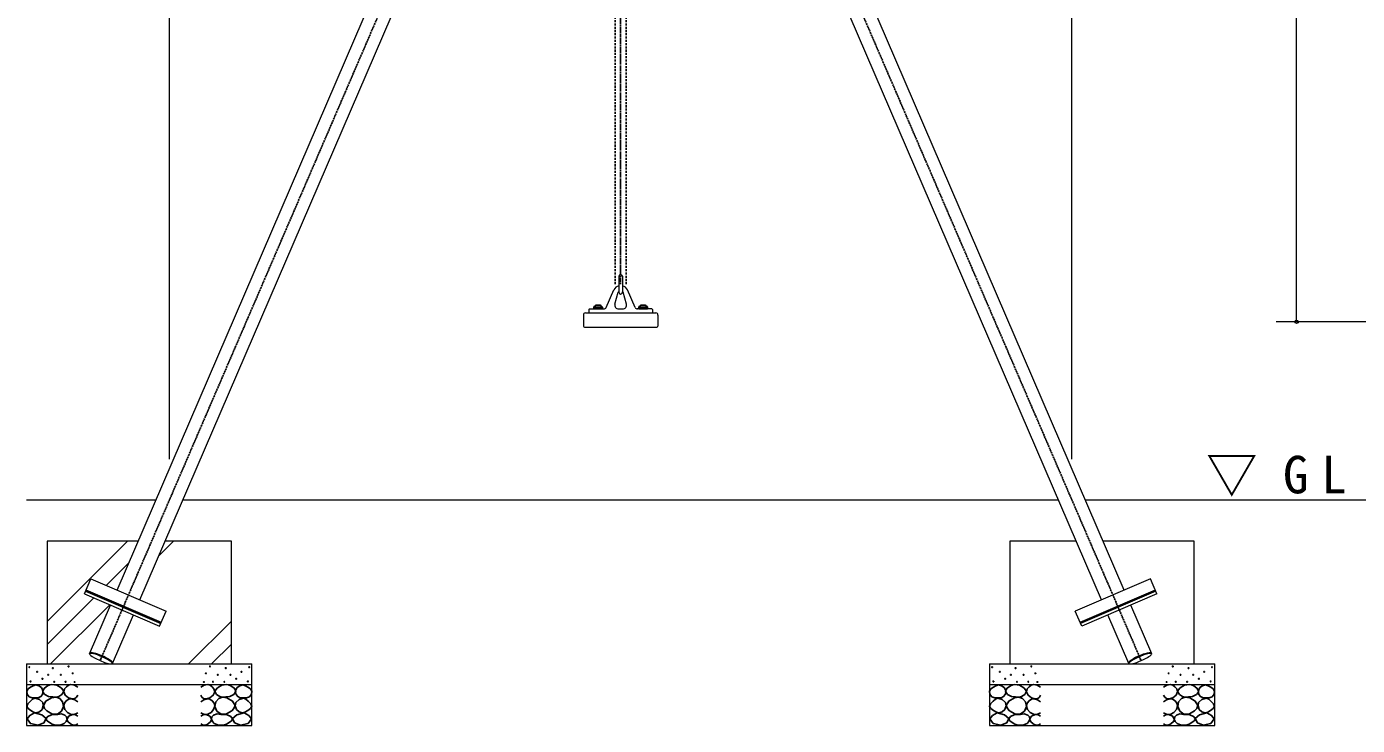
# Model space of a CAD drawing. Units: millimetres, scale not verified. Extents: x -35408 to 0, y -49934 to 13350.
# Drawn here: x -10580 to -7332, y 2350 to 4056 of the extents above; entities that cross this region are included whole.
import ezdxf

# ---------------------------------------------------------------- set-up
doc = ezdxf.new("R2010")
doc.units = ezdxf.units.MM
doc.linetypes.add('USER2', pattern=[6, 3, -1, 1, -1])
doc.linetypes.add('USER4', pattern=[8, 5, -3])
doc.layers.add('線', color=2, linetype='Continuous', lineweight=25)
doc.layers.add('補助', color=2, linetype='Continuous', lineweight=25)
doc.styles.add('ＭＳ ゴシック', font='')
doc.styles.get('ＭＳ ゴシック').set_extended_font_data('MS Gothic')

# ---------------------------------------------------------------- blocks, each defined once
blk = doc.blocks.new('dimension_origin')
at = {"color": 0, "linetype": 'Continuous', "lineweight": -2}
blk.add_circle((0, 0), 1.25, dxfattribs=at)

msp = doc.modelspace()

# ---------------------------------------------------------------- linework, layer by layer
at = {"layer": '線', "color": 20, "linetype": 'USER2'}
for p, q in [((-10398.455, 2512.909), (-9155, 5397.8)), ((-7861.545, 2512.909), (-9105, 5397.8)), ((-9130, 3427), (-9130, 5201.973)), ((-10398.455, 2512.909), (-10400.534, 2508.085)), ((-7861.545, 2512.909), (-7859.466, 2508.085))]:
    msp.add_line(p, q, dxfattribs=at)
at = {"layer": '線', "color": 7, "lineweight": 13}
for p, q in [((-10359.308, 2680.155), (-9232.758, 5293.821)), ((-10303.749, 2656.208), (-9177.199, 5269.874)), ((-7956.251, 2656.208), (-9082.801, 5269.874)), ((-7900.692, 2680.155), (-9027.242, 5293.821)), ((-9134.5, 3446.5), (-9134.5, 3407.5)), ((-9125.5, 3446.5), (-9125.5, 3407.5)), ((-9165.417, 3370.566), (-9146.453, 3413.301)), ((-9094.583, 3370.566), (-9113.547, 3413.301)), ((-9143.851, 3378.397), (-9135.783, 3407.598)), ((-9116.149, 3378.397), (-9124.217, 3407.598)), ((-9221, 3352), (-9221, 3325)), ((-9216, 3357), (-9044, 3357)), ((-9207.5, 3365.8), (-9207.5, 3358.2)), ((-9206.3, 3367), (-9169.98, 3367)), ((-9206.3, 3357), (-9053.7, 3357)), ((-9135.176, 3367), (-9124.824, 3367)), ((-9053.7, 3367), (-9090.02, 3367)), ((-9052.5, 3365.8), (-9052.5, 3358.2)), ((-9039, 3352), (-9039, 3325)), ((-9218, 3322), (-9042, 3322)), ((-10264.55, 2900), (-10580, 2900)), ((-8061.331, 2900), (-10198.669, 2900)), ((-7280, 2900), (-7995.45, 2900)), ((-10530, 2800), (-10530, 2500)), ((-10307.652, 2800), (-10530, 2800)), ((-10080, 2800), (-10241.771, 2800)), ((-10080, 2500), (-10080, 2800)), ((-8180, 2800), (-8180, 2500)), ((-8018.229, 2800), (-8180, 2800)), ((-7730, 2800), (-7952.348, 2800)), ((-7730, 2500), (-7730, 2800)), ((-10439.034, 2671.401), (-10423.361, 2707.763)), ((-10423.361, 2707.763), (-10239.696, 2628.599)), ((-7836.639, 2707.763), (-8020.304, 2628.599)), ((-7820.966, 2671.401), (-7836.639, 2707.763)), ((-10439.034, 2671.401), (-10255.369, 2592.237)), ((-10436.285, 2677.779), (-10252.619, 2598.615)), ((-7823.715, 2677.779), (-8007.381, 2598.615)), ((-7820.966, 2671.401), (-8004.631, 2592.237)), ((-10426.234, 2524.882), (-10374.981, 2643.792)), ((-7833.766, 2524.882), (-7885.019, 2643.792)), ((-10370.675, 2500.935), (-10319.422, 2619.845)), ((-10255.369, 2592.237), (-10239.696, 2628.599)), ((-8004.631, 2592.237), (-8020.304, 2628.599)), ((-7889.325, 2500.935), (-7940.578, 2619.845)), ((-10580, 2500), (-10580, 2350)), ((-10580, 2500), (-10030, 2500)), ((-10030, 2350), (-10030, 2500)), ((-8230, 2500), (-8230, 2350)), ((-8230, 2500), (-7680, 2500)), ((-7680, 2350), (-7680, 2500)), ((-10580, 2450), (-10030, 2450)), ((-8230, 2450), (-7680, 2450)), ((-10580, 2350), (-10030, 2350)), ((-8230, 2350), (-7680, 2350))]:
    msp.add_line(p, q, dxfattribs=at)
at = {"layer": '線', "color": 4, "linetype": 'USER4'}
for p, q in [((-9143.25, 3427), (-9143.25, 5201.973)), ((-9116.75, 3427), (-9116.75, 5201.973))]:
    msp.add_line(p, q, dxfattribs=at)
at = {"layer": '線'}
for p, q in [((-9195.75, 3370), (-9174.25, 3370)), ((-9195.75, 3370), (-9195.75, 3367)), ((-9195.75, 3367), (-9174.25, 3367)), ((-9195.537, 3371), (-9195.537, 3370)), ((-9195.537, 3371), (-9174.537, 3371)), ((-9195.537, 3370), (-9174.537, 3370)), ((-9190.037, 3375.8), (-9180.037, 3375.8)), ((-9185.167, 3367), (-9185.971, 3370)), ((-9184.029, 3367), (-9184.833, 3370)), ((-9174.537, 3371), (-9174.537, 3370)), ((-9174.25, 3370), (-9174.25, 3367)), ((-9085.75, 3370), (-9064.25, 3370)), ((-9085.75, 3370), (-9085.75, 3367)), ((-9085.75, 3367), (-9064.25, 3367)), ((-9085.537, 3371), (-9085.537, 3370)), ((-9085.537, 3371), (-9064.537, 3371)), ((-9085.537, 3370), (-9064.537, 3370)), ((-9080.037, 3375.8), (-9070.037, 3375.8)), ((-9075.167, 3367), (-9075.971, 3370)), ((-9074.029, 3367), (-9074.833, 3370)), ((-9064.537, 3371), (-9064.537, 3370)), ((-9064.25, 3370), (-9064.25, 3367)), ((-10435.241, 2680.202), (-10251.575, 2601.037)), ((-7824.759, 2680.202), (-8008.425, 2601.037))]:
    msp.add_line(p, q, dxfattribs=at)
at = {"layer": '線', "color": 7, "lineweight": 13}
for centre, radius, start, end in [((-9130, 3446.5), 4.5, 0, 180), ((-9130, 3406), 18, 104.47751, 156.0696), ((-9130, 3406), 18, 23.9304, 75.52249), ((-9135.176, 3376), 9, 164.5552, 270), ((-9130, 3406), 6, 138.59038, 164.5552), ((-9130, 3407.5), 4.5, 180, 0), ((-9130, 3406), 6, 15.4448, 41.40962), ((-9124.824, 3376), 9, 270, 15.4448), ((-9216, 3352), 5, 90, 180), ((-9206.3, 3365.8), 1.2, 90, 180), ((-9206.3, 3358.2), 1.2, 180, 270), ((-9170.902, 3373), 6, 270, 336.0696), ((-9089.098, 3373), 6, 203.9304, 270), ((-9053.7, 3365.8), 1.2, 0, 90), ((-9053.7, 3358.2), 1.2, 270, 0), ((-9044, 3352), 5, 0, 90), ((-9218, 3325), 3, 180, 270), ((-9042, 3325), 3, 270, 0)]:
    msp.add_arc(centre, radius, start, end, dxfattribs=at)
at = {"layer": '線'}
for centre, start, end in [((-9185.037, 3364.52), 113.90552, 148.31866), ((-9185.037, 3364.52), 31.68134, 66.09448), ((-9075.037, 3364.52), 113.90552, 148.31866), ((-9075.037, 3364.52), 31.68134, 66.09448)]:
    msp.add_arc(centre, 12.339, start, end, dxfattribs=at)
at = {"layer": '線', "color": 7, "lineweight": 13}
for centre, major_axis, start_param, end_param in [((-10398.455, 2512.909), (27.779, -11.974), 3.14159265, 6.28318531), ((-10398.455, 2512.909), (27.779, -11.974), 6.28318531, 9.42477796), ((-7861.545, 2512.909), (-27.779, -11.974), 3.14159265, 6.28318531), ((-7861.545, 2512.909), (-27.779, -11.974), 6.28318531, 9.42477796)]:
    msp.add_ellipse(centre, major_axis=major_axis, ratio=0.173648, start_param=start_param, end_param=end_param, dxfattribs=at)
at = {"layer": '線'}
for centre, major_axis, start_param, end_param in [((-10397.675, 2514.718), (27.779, -11.974), 6.28318531, 9.42477796), ((-7862.325, 2514.718), (-27.779, -11.974), 3.14159265, 6.28318531)]:
    msp.add_ellipse(centre, major_axis=major_axis, ratio=0.173648, start_param=start_param, end_param=end_param, dxfattribs=at)
at = {"layer": '補助', "lineweight": 13}
for p, q in [((-10231.609, 3000), (-10231.609, 6018.8)), ((-8028.391, 3000), (-8028.391, 6018.8)), ((-7480, 3335.467), (-7480, 5968.8)), ((-6780, 3335.467), (-7530, 3335.467)), ((-10530, 2603.625), (-10333.625, 2800)), ((-10257.225, 2764.146), (-10221.371, 2800)), ((-10385.887, 2691.611), (-10330.495, 2747.003)), ((-10530, 2547.498), (-10416.018, 2661.48)), ((-10521.371, 2500), (-10376.797, 2644.575)), ((-10184.612, 2500), (-10080, 2604.612)), ((-10128.485, 2500), (-10080, 2548.485))]:
    msp.add_line(p, q, dxfattribs=at)
at = {"layer": '補助'}
for points in [[(-10557.551, 2449.402), (-10564.014, 2446.862), (-10570.225, 2443.382), (-10576.083, 2439.344), (-10579.731, 2433.877), (-10578.719, 2426.294), (-10573.711, 2419.935), (-10566.845, 2417.345), (-10559.136, 2417.084), (-10551.523, 2417.688), (-10545.194, 2420.252), (-10541.442, 2425.538), (-10540.125, 2431.976), (-10540.973, 2437.181), (-10543.927, 2442.115), (-10550.087, 2446.942)], [(-10518.127, 2449.493), (-10523.032, 2448.876), (-10528.669, 2446.79), (-10536.64, 2441.002), (-10540.292, 2434.086), (-10539.417, 2430.124), (-10535.696, 2425.707), (-10526.205, 2420.934), (-10516.235, 2419.49), (-10508.885, 2419.318), (-10501.369, 2420.842), (-10493.77, 2425.456), (-10490.016, 2431.653), (-10490.986, 2436.306), (-10495.693, 2441.654), (-10506.361, 2447.861)], [(-10091.873, 2449.493), (-10086.968, 2448.876), (-10081.331, 2446.79), (-10073.36, 2441.002), (-10069.708, 2434.086), (-10070.583, 2430.124), (-10074.304, 2425.707), (-10083.795, 2420.934), (-10093.765, 2419.49), (-10101.115, 2419.318), (-10108.631, 2420.842), (-10116.23, 2425.456), (-10119.984, 2431.653), (-10119.014, 2436.306), (-10114.307, 2441.654), (-10103.639, 2447.861)], [(-10052.449, 2449.402), (-10045.986, 2446.862), (-10039.775, 2443.382), (-10033.917, 2439.344), (-10030.269, 2433.877), (-10031.281, 2426.294), (-10036.289, 2419.935), (-10043.155, 2417.345), (-10050.864, 2417.084), (-10058.477, 2417.688), (-10064.806, 2420.252), (-10068.558, 2425.538), (-10069.875, 2431.976), (-10069.027, 2437.181), (-10066.073, 2442.115), (-10059.913, 2446.942)], [(-8207.551, 2449.402), (-8214.014, 2446.862), (-8220.225, 2443.382), (-8226.083, 2439.344), (-8229.731, 2433.877), (-8228.719, 2426.294), (-8223.711, 2419.935), (-8216.845, 2417.345), (-8209.136, 2417.084), (-8201.523, 2417.688), (-8195.194, 2420.252), (-8191.442, 2425.538), (-8190.125, 2431.976), (-8190.973, 2437.181), (-8193.927, 2442.115), (-8200.087, 2446.942)], [(-8168.127, 2449.493), (-8173.032, 2448.876), (-8178.669, 2446.79), (-8186.64, 2441.002), (-8190.292, 2434.086), (-8189.417, 2430.124), (-8185.696, 2425.707), (-8176.205, 2420.934), (-8166.235, 2419.49), (-8158.885, 2419.318), (-8151.369, 2420.842), (-8143.77, 2425.456), (-8140.016, 2431.653), (-8140.986, 2436.306), (-8145.693, 2441.654), (-8156.361, 2447.861)], [(-7741.873, 2449.493), (-7736.968, 2448.876), (-7731.331, 2446.79), (-7723.36, 2441.002), (-7719.708, 2434.086), (-7720.583, 2430.124), (-7724.304, 2425.707), (-7733.795, 2420.934), (-7743.765, 2419.49), (-7751.115, 2419.318), (-7758.631, 2420.842), (-7766.23, 2425.456), (-7769.984, 2431.653), (-7769.014, 2436.306), (-7764.307, 2441.654), (-7753.639, 2447.861)], [(-7702.449, 2449.402), (-7695.986, 2446.862), (-7689.775, 2443.382), (-7683.917, 2439.344), (-7680.269, 2433.877), (-7681.281, 2426.294), (-7686.289, 2419.935), (-7693.155, 2417.345), (-7700.864, 2417.084), (-7708.477, 2417.688), (-7714.806, 2420.252), (-7718.558, 2425.538), (-7719.875, 2431.976), (-7719.027, 2437.181), (-7716.073, 2442.115), (-7709.913, 2446.942)], [(-10560.086, 2416.45), (-10565.415, 2413.657), (-10570.859, 2409.479), (-10577.308, 2402.659), (-10579.731, 2395.855), (-10576.103, 2391.027), (-10569.592, 2386.666), (-10562.954, 2382.379), (-10556.284, 2380.329), (-10548.64, 2382.776), (-10542.343, 2389.201), (-10539.236, 2397.478), (-10540.759, 2405.994), (-10548.917, 2413.245)], [(-10530.831, 2385.163), (-10518.242, 2378.307), (-10504.883, 2377.324), (-10494.599, 2384.778), (-10489.747, 2396.515), (-10492.027, 2407.293), (-10498.936, 2415.436), (-10507.761, 2418.869), (-10518.938, 2417.598), (-10532.692, 2409.543), (-10538.669, 2398.678), (-10536.034, 2391.484)], [(-10079.169, 2385.163), (-10091.758, 2378.307), (-10105.117, 2377.324), (-10115.401, 2384.778), (-10120.253, 2396.515), (-10117.973, 2407.293), (-10111.064, 2415.436), (-10102.239, 2418.869), (-10091.062, 2417.598), (-10077.308, 2409.543), (-10071.331, 2398.678), (-10073.966, 2391.484)], [(-10049.914, 2416.45), (-10044.585, 2413.657), (-10039.141, 2409.479), (-10032.692, 2402.659), (-10030.269, 2395.855), (-10033.897, 2391.027), (-10040.408, 2386.666), (-10047.046, 2382.379), (-10053.716, 2380.329), (-10061.36, 2382.776), (-10067.657, 2389.201), (-10070.764, 2397.478), (-10069.241, 2405.994), (-10061.083, 2413.245)], [(-8210.086, 2416.45), (-8215.415, 2413.657), (-8220.859, 2409.479), (-8227.308, 2402.659), (-8229.731, 2395.855), (-8226.103, 2391.027), (-8219.592, 2386.666), (-8212.954, 2382.379), (-8206.284, 2380.329), (-8198.64, 2382.776), (-8192.343, 2389.201), (-8189.236, 2397.478), (-8190.759, 2405.994), (-8198.917, 2413.245)], [(-8180.831, 2385.163), (-8168.242, 2378.307), (-8154.883, 2377.324), (-8144.599, 2384.778), (-8139.747, 2396.515), (-8142.027, 2407.293), (-8148.936, 2415.436), (-8157.761, 2418.869), (-8168.938, 2417.598), (-8182.692, 2409.543), (-8188.669, 2398.678), (-8186.034, 2391.484)], [(-7729.169, 2385.163), (-7741.758, 2378.307), (-7755.117, 2377.324), (-7765.401, 2384.778), (-7770.253, 2396.515), (-7767.973, 2407.293), (-7761.064, 2415.436), (-7752.239, 2418.869), (-7741.062, 2417.598), (-7727.308, 2409.543), (-7721.331, 2398.678), (-7723.966, 2391.484)], [(-7699.914, 2416.45), (-7694.585, 2413.657), (-7689.141, 2409.479), (-7682.692, 2402.659), (-7680.269, 2395.855), (-7683.897, 2391.027), (-7690.408, 2386.666), (-7697.046, 2382.379), (-7703.716, 2380.329), (-7711.36, 2382.776), (-7717.657, 2389.201), (-7720.764, 2397.478), (-7719.241, 2405.994), (-7711.083, 2413.245)], [(-10560.905, 2380.517), (-10572.225, 2374.498), (-10579.036, 2365.683), (-10570.549, 2354.413), (-10552.114, 2350.299), (-10537.761, 2356.41), (-10532.335, 2366.782), (-10543.117, 2375.89)], [(-10503.802, 2376.373), (-10511.337, 2376.999), (-10519.479, 2375.562), (-10528.406, 2371.504), (-10532.723, 2366.102), (-10530.037, 2361.419), (-10524.074, 2356.912), (-10517.595, 2353.068), (-10510.289, 2350.695), (-10498.44, 2350.928), (-10488.124, 2355.02), (-10483.421, 2359.827), (-10481.367, 2365.561), (-10482.427, 2370.709), (-10486.503, 2375.292), (-10494.901, 2377.832)], [(-10106.198, 2376.373), (-10098.663, 2376.999), (-10090.521, 2375.562), (-10081.594, 2371.504), (-10077.277, 2366.102), (-10079.963, 2361.419), (-10085.926, 2356.912), (-10092.405, 2353.068), (-10099.711, 2350.695), (-10111.56, 2350.928), (-10121.876, 2355.02), (-10126.579, 2359.827), (-10128.633, 2365.561), (-10127.573, 2370.709), (-10123.497, 2375.292), (-10115.099, 2377.832)], [(-10049.095, 2380.517), (-10037.775, 2374.498), (-10030.964, 2365.683), (-10039.451, 2354.413), (-10057.886, 2350.299), (-10072.239, 2356.41), (-10077.665, 2366.782), (-10066.883, 2375.89)], [(-8210.905, 2380.517), (-8222.225, 2374.498), (-8229.036, 2365.683), (-8220.549, 2354.413), (-8202.114, 2350.299), (-8187.761, 2356.41), (-8182.335, 2366.782), (-8193.117, 2375.89)], [(-8153.802, 2376.373), (-8161.337, 2376.999), (-8169.479, 2375.562), (-8178.406, 2371.504), (-8182.723, 2366.102), (-8180.037, 2361.419), (-8174.074, 2356.912), (-8167.595, 2353.068), (-8160.289, 2350.695), (-8148.44, 2350.928), (-8138.124, 2355.02), (-8133.421, 2359.827), (-8131.367, 2365.561), (-8132.427, 2370.709), (-8136.503, 2375.292), (-8144.901, 2377.832)], [(-7756.198, 2376.373), (-7748.663, 2376.999), (-7740.521, 2375.562), (-7731.594, 2371.504), (-7727.277, 2366.102), (-7729.963, 2361.419), (-7735.926, 2356.912), (-7742.405, 2353.068), (-7749.711, 2350.695), (-7761.56, 2350.928), (-7771.876, 2355.02), (-7776.579, 2359.827), (-7778.633, 2365.561), (-7777.573, 2370.709), (-7773.497, 2375.292), (-7765.099, 2377.832)], [(-7699.095, 2380.517), (-7687.775, 2374.498), (-7680.964, 2365.683), (-7689.451, 2354.413), (-7707.886, 2350.299), (-7722.239, 2356.41), (-7727.665, 2366.782), (-7716.883, 2375.89)]]:
    msp.add_lwpolyline(points, close=True, dxfattribs=at)
for points in [[(-10455, 2443.299), (-10463.427, 2448.154), (-10472.11, 2449.636), (-10477.73, 2447.948), (-10482.883, 2444.249), (-10487.355, 2438.941), (-10489.22, 2432.209), (-10485.552, 2423.439), (-10477.496, 2417), (-10469.197, 2414.621), (-10461.971, 2415.733), (-10457.921, 2419.109), (-10455, 2423.654)], [(-10155, 2443.299), (-10146.573, 2448.154), (-10137.89, 2449.636), (-10132.271, 2447.948), (-10127.117, 2444.249), (-10122.645, 2438.941), (-10120.78, 2432.209), (-10124.448, 2423.439), (-10132.504, 2417), (-10140.803, 2414.621), (-10148.029, 2415.733), (-10152.079, 2419.109), (-10155, 2423.654)], [(-8105, 2443.299), (-8113.427, 2448.154), (-8122.11, 2449.636), (-8127.73, 2447.948), (-8132.883, 2444.249), (-8137.355, 2438.941), (-8139.22, 2432.209), (-8135.552, 2423.439), (-8127.496, 2417), (-8119.197, 2414.621), (-8111.971, 2415.733), (-8107.921, 2419.109), (-8105, 2423.654)], [(-7805, 2443.299), (-7796.573, 2448.154), (-7787.89, 2449.636), (-7782.271, 2447.948), (-7777.117, 2444.249), (-7772.645, 2438.941), (-7770.78, 2432.209), (-7774.448, 2423.439), (-7782.504, 2417), (-7790.803, 2414.621), (-7798.029, 2415.733), (-7802.079, 2419.109), (-7805, 2423.654)], [(-10455.317, 2407.178), (-10462.457, 2412.64), (-10470.526, 2415.099), (-10477.231, 2413.875), (-10483.199, 2410.03), (-10487.592, 2404.249), (-10489.22, 2397.039), (-10486.556, 2388.431), (-10480.348, 2381.513), (-10472.709, 2377.642), (-10465.139, 2376.761), (-10459.985, 2378.2), (-10455.317, 2380.88)], [(-10154.683, 2407.178), (-10147.543, 2412.64), (-10139.474, 2415.099), (-10132.769, 2413.875), (-10126.801, 2410.03), (-10122.408, 2404.249), (-10120.78, 2397.039), (-10123.444, 2388.431), (-10129.652, 2381.513), (-10137.291, 2377.642), (-10144.861, 2376.761), (-10150.015, 2378.2), (-10154.683, 2380.88)], [(-8105.317, 2407.178), (-8112.457, 2412.64), (-8120.526, 2415.099), (-8127.231, 2413.875), (-8133.199, 2410.03), (-8137.592, 2404.249), (-8139.22, 2397.039), (-8136.556, 2388.431), (-8130.348, 2381.513), (-8122.709, 2377.642), (-8115.139, 2376.761), (-8109.985, 2378.2), (-8105.317, 2380.88)], [(-7804.683, 2407.178), (-7797.543, 2412.64), (-7789.474, 2415.099), (-7782.769, 2413.875), (-7776.801, 2410.03), (-7772.408, 2404.249), (-7770.78, 2397.039), (-7773.444, 2388.431), (-7779.652, 2381.513), (-7787.291, 2377.642), (-7794.861, 2376.761), (-7800.015, 2378.2), (-7804.683, 2380.88)], [(-10455, 2372.642), (-10461.018, 2375.96), (-10468.308, 2376.761), (-10477.024, 2372.427), (-10481.298, 2365.671), (-10480.686, 2362.001), (-10477.813, 2357.75), (-10470.651, 2352.278), (-10463.238, 2350.462), (-10458.942, 2351.514), (-10455, 2353.631)], [(-10155, 2372.642), (-10148.982, 2375.96), (-10141.693, 2376.761), (-10132.976, 2372.427), (-10128.702, 2365.671), (-10129.314, 2362.001), (-10132.187, 2357.75), (-10139.349, 2352.278), (-10146.762, 2350.462), (-10151.058, 2351.514), (-10155, 2353.631)], [(-8105, 2372.642), (-8111.018, 2375.96), (-8118.308, 2376.761), (-8127.024, 2372.427), (-8131.298, 2365.671), (-8130.686, 2362.001), (-8127.813, 2357.75), (-8120.651, 2352.278), (-8113.238, 2350.462), (-8108.942, 2351.514), (-8105, 2353.631)], [(-7805, 2372.642), (-7798.982, 2375.96), (-7791.693, 2376.761), (-7782.976, 2372.427), (-7778.702, 2365.671), (-7779.314, 2362.001), (-7782.187, 2357.75), (-7789.349, 2352.278), (-7796.762, 2350.462), (-7801.058, 2351.514), (-7805, 2353.631)]]:
    msp.add_lwpolyline(points, dxfattribs=at)
for centre in [(-10573.394, 2492.177), (-10554.383, 2480.77), (-10527.451, 2473.483), (-10516.044, 2489.959), (-10496.504, 2473.549), (-10477.583, 2494.091), (-10467.582, 2477.063), (-10142.418, 2477.063), (-10132.417, 2494.091), (-10113.496, 2473.549), (-10093.956, 2489.959), (-10082.549, 2473.483), (-10055.617, 2480.77), (-10036.606, 2492.177), (-8223.394, 2492.177), (-8204.383, 2480.77), (-8177.451, 2473.483), (-8166.044, 2489.959), (-8146.504, 2473.549), (-8127.583, 2494.091), (-8117.582, 2477.063), (-7792.418, 2477.063), (-7782.417, 2494.091), (-7763.496, 2473.549), (-7743.956, 2489.959), (-7732.549, 2473.483), (-7705.617, 2480.77), (-7686.606, 2492.177), (-10570.225, 2457.323), (-10541.392, 2463.977), (-10512.559, 2456.373), (-10484.881, 2456.521), (-10462.717, 2455.98), (-10147.283, 2455.98), (-10125.119, 2456.521), (-10097.441, 2456.373), (-10068.608, 2463.977), (-10039.775, 2457.323), (-8220.225, 2457.323), (-8191.392, 2463.977), (-8162.559, 2456.373), (-8134.881, 2456.521), (-8112.717, 2455.98), (-7797.283, 2455.98), (-7775.119, 2456.521), (-7747.441, 2456.373), (-7718.608, 2463.977), (-7689.775, 2457.323)]:
    msp.add_circle(centre, 1, dxfattribs=at)

# ---------------------------------------------------------------- block references
at = {"layer": '補助', "lineweight": 13, "xscale": 3.33, "yscale": 3.33, "rotation": 90}
msp.add_blockref('dimension_origin', (-7480, 3335.467), dxfattribs=at)

# ---------------------------------------------------------------- texts
at = {"layer": '補助', "insert": (-7700.833, 2908.333), "char_height": 91.64, "attachment_point": 7, "style": 'ＭＳ ゴシック'}
msp.add_mtext('\\T1.5;▽GL', dxfattribs=at)

doc.saveas('drawing.dxf')
